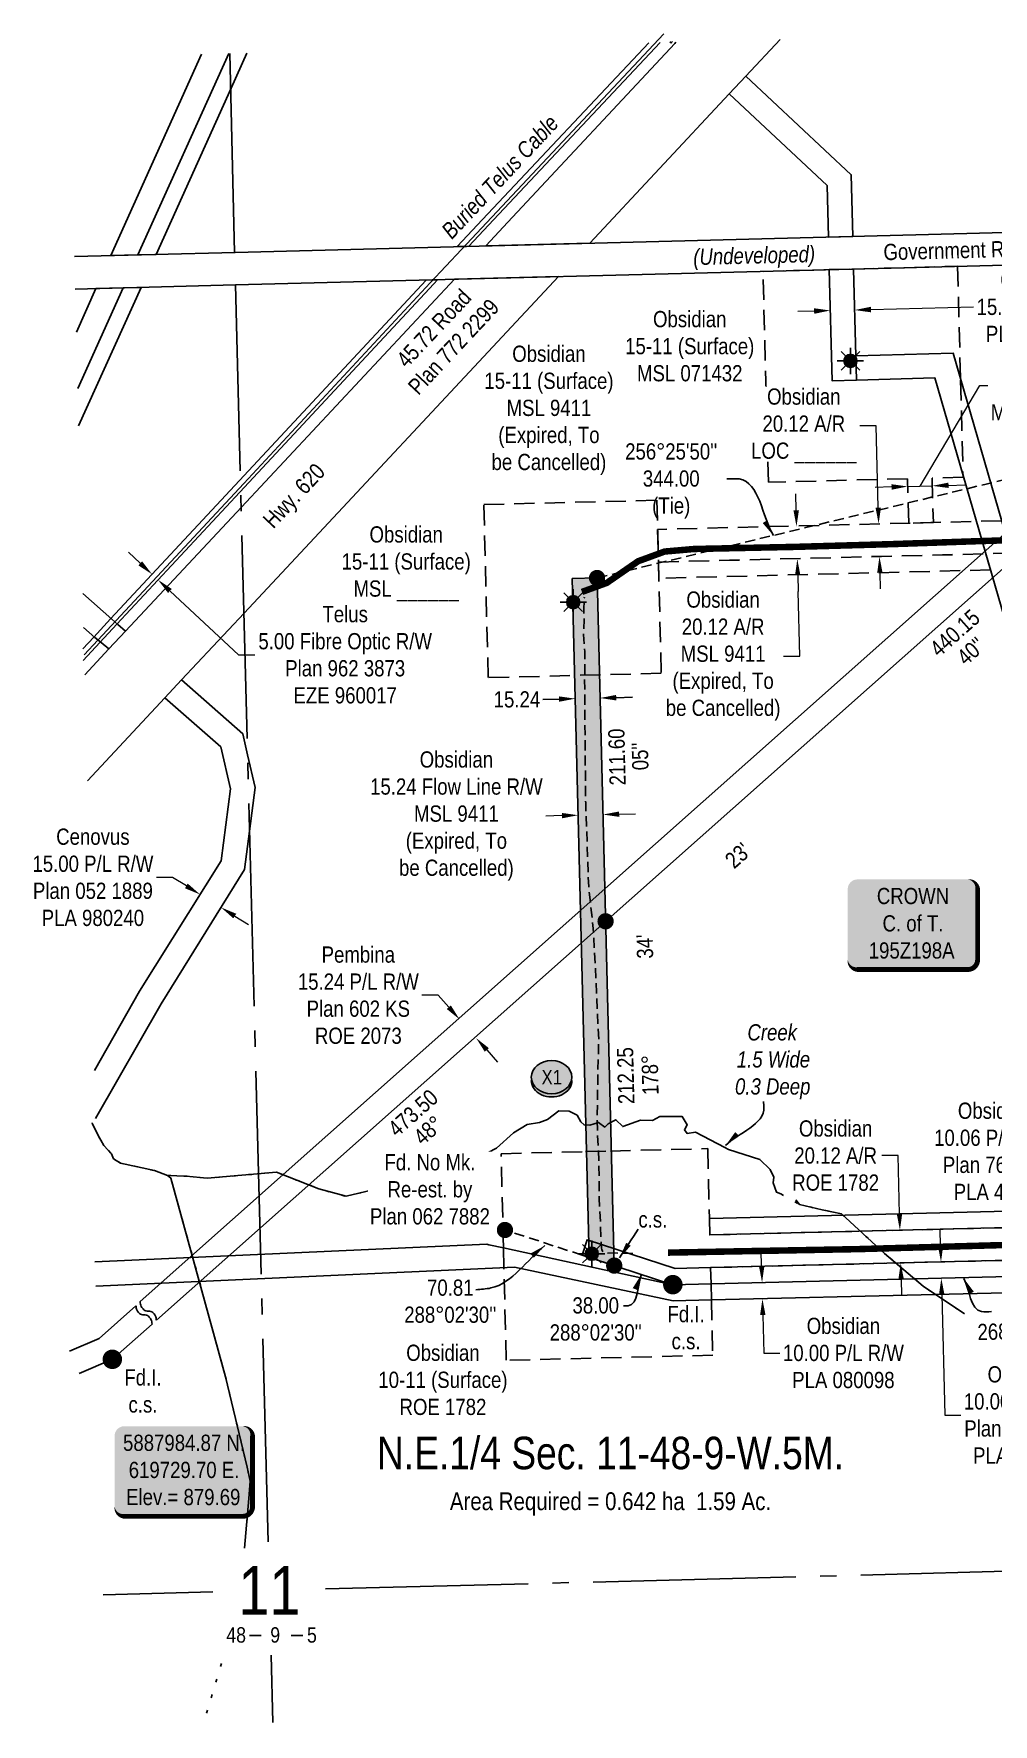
# Model space of a CAD drawing. Extents: x 617255 to 620846, y 5887797 to 5888855.
# Drawn here: x 619731 to 620322, y 5887805 to 5888846 of the extents above; entities that cross this region are included whole.
import ezdxf
from ezdxf.enums import TextEntityAlignment as Align

# ---------------------------------------------------------------- set-up
doc = ezdxf.new("R2010")
doc.units = 0
doc.header["$LTSCALE"] = 5
doc.header["$PDSIZE"] = 0.5
for name, pattern in [('foc-ACCESSROAD', [3.75, 2.5, -1.25]), ('foc-FLOWLINE', [3.75, 2.5, -1.25]), ('foc-QUARTERLINE', [33, 25, -3, 2, -3]), ('foc-TIELINE', [1.875, 1.25, -0.625]), ('foc-TRAV', [1.875, 1.25, -0.625]), ('foc-WHEELTRACKS', [2, 0.4, -1.6]), ('UG_PIPE', [1.875, 1.25, -0.625])]:
    doc.linetypes.add(name, pattern=pattern)
doc.layers.get('Defpoints').update_dxf_attribs({"color": 9})
for name, color, linetype in [('10', 1, 'Continuous'), ('9', 3, 'Continuous'), ('AS-OWNER', 7, 'Continuous'), ('AS-PIPE-UG', 44, 'UG_PIPE'), ('AS-ROADS', 254, 'Continuous'), ('AS-TELUS', 224, 'foc-TEL'), ('C-RW', 13, 'Continuous'), ('C-SYMBOL', 7, 'Continuous'), ('C-WS', 13, 'foc-ACCESSROAD'), ('C-WS-S', 8, 'Continuous'), ('DETAIL-T', 7, 'Continuous'), ('F-EZE', 190, 'foc-FLOWLINE'), ('F-RW', 190, 'Continuous'), ('L-AREAREQUIRED', 7, 'Continuous'), ('L-BD', 7, 'Continuous'), ('L-BD1', 253, 'Continuous'), ('L-MON', 1, 'Continuous'), ('L-MON-T', 1, 'Continuous'), ('L-ROAD-T', 7, 'Continuous'), ('L-SEC', 7, 'Continuous'), ('L-SECLBL', 7, 'Continuous'), ('L-SECQ', 8, 'foc-QUARTERLINE'), ('L-TIE', 7, 'foc-TIELINE'), ('L-TITLEDB', 4, 'Continuous'), ('L-TITLEDB-T', 4, 'Continuous'), ('L-TRAV', 7, 'foc-TRAV'), ('P-CROSSINGS', 250, 'Continuous'), ('P-PROPOSED', 10, 'Continuous'), ('P-PROPOSED-H', 21, 'Continuous'), ('P-TXT', 4, 'Continuous'), ('PLA', 7, 'Continuous'), ('T-CREEK', 160, 'Continuous'), ('T-WATER-P3', 160, 'foc-WHEELTRACKS'), ('T-WATER-T', 170, 'Continuous')]:
    doc.layers.add(name, color=color, linetype=linetype)
for name, color, linetype, lineweight in [('C-AR-T', 13, 'Continuous', 9), ('C-RW-T', 13, 'Continuous', 9), ('C-WS-T', 13, 'Continuous', 9), ('F-RW-T', 190, 'Continuous', 9), ('T-TEXT', 48, 'Continuous', 18)]:
    doc.layers.add(name, color=color, linetype=linetype, lineweight=lineweight)
doc.styles.add('100L', font='ARIALN.TTF', dxfattribs={"height": 11})
doc.styles.add('175L', font='ARIALN.TTF', dxfattribs={"height": 20})
doc.styles.add('80', font='ARIALN.TTF', dxfattribs={"height": 10})
doc.styles.add('80CG', font='ARIALN.TTF', dxfattribs={"height": 10})
doc.styles.add('80L', font='ARIALN.TTF', dxfattribs={"height": 10})
doc.styles.add('80LS', font='ARIALNI.TTF', dxfattribs={"height": 10})
doc.styles.add('Crossing', font='ARIALN.TTF', dxfattribs={"height": 10})
doc.styles.add('foc-LtypeFont', font='ARIALN.TTF', dxfattribs={"height": 7.35})
doc.styles.add('SIMPLEX', font='ARIALN.TTF')
doc.linetypes.add('foc-TEL', pattern='A,2,-1,["T",foc-LtypeFont,S=0.2,R=0,X=-0.425,Y=-0.75],-1.24,8', length=12.24)
doc.linetypes.add('foc-TOPO-flowdirection-NOLINE', pattern='A,0,[">",foc-LtypeFont,S=0.3,R=0,X=0,Y=-0.945],-20,[">",foc-LtypeFont,S=0.3,R=0,X=0,Y=-0.945],0', length=20)
doc.dimstyles.new('Compass 5 000', dxfattribs={"dimscale": 5, "dimtxt": 9, "dimasz": 2, "dimexe": 0.2, "dimexo": 0.0625, "dimgap": 0.5, "dimtad": 0, "dimtih": 1, "dimtoh": 1, "dimzin": 0, "dimdsep": 46, "dimtxsty": '80CG', "dimcen": 0.1, "dimse1": 1, "dimse2": 1, "dimclrd": 256, "dimclrt": 256, "dimaunit": 1, "dimadec": 4, "dimazin": 0, "dimtfac": 0.06, "dimtofl": 0, "dimtmove": 0, "dimatfit": 1, "dimfxl": 0.2, "dimtolj": 1, "dimtzin": 0, "dimlwd": -1, "dimarcsym": 0})

# ---------------------------------------------------------------- blocks, each defined once
blk = doc.blocks.new('L-SECLBL')
at = {"layer": '9', "color": 7}
for p, q in [((-5.1, -27.8), (-12.3, -27.8)), ((20.7, -27.8), (13.5, -27.8))]:
    blk.add_line(p, q, dxfattribs=at)
at = {"layer": '10', "color": 2, "style": 'SIMPLEX'}
blk.add_attdef('SEC', text='', height=30, dxfattribs=at).set_placement((0, 0), align=Align.MIDDLE)
at = {"layer": '10', "color": 5, "style": '80L'}
blk.add_attdef('TWP', text='', height=9.5, dxfattribs=at).set_placement((-14.4, -27.4), align=Align.MIDDLE_RIGHT)
blk.add_attdef('RGE', text='', height=9.5, dxfattribs=at).set_placement((3.6, -27.4), align=Align.MIDDLE_CENTER)
blk.add_attdef('MER', text='', height=9.5, dxfattribs=at).set_placement((23.2, -27.4), align=Align.MIDDLE_LEFT)
blk = doc.blocks.new('*D422')
at = {"layer": 'C-AR-T', "transparency": 16777216}
for p, q in [((620056.7, 5888364.3), (620046.7, 5888364)), ((620092, 5888365.1), (620102, 5888365.4))]:
    blk.add_line(p, q, dxfattribs=at)
for points in [[(620056.7, 5888365.9), (620056.8, 5888362.6), (620066.7, 5888364.5)], [(620091.9, 5888366.8), (620092, 5888363.5), (620082, 5888364.9)]]:
    blk.add_solid(points, dxfattribs=at)
at = {"layer": 'Defpoints', "color": 0, "transparency": 16777216}
for p in [(620065.7, 5888406.6), (620081, 5888407), (620066.7, 5888364.5)]:
    blk.add_point(p, dxfattribs=at)
at = {"layer": 'C-AR-T', "transparency": 16777216, "insert": (619991.7, 5888364), "char_height": 10, "attachment_point": 5, "style": '80CG'}
blk.add_mtext('\\A1;Obsidian\\P15.24 Flow Line R/W\\PMSL 9411\\P(Expired, To\\Pbe Cancelled)', dxfattribs=at)
blk = doc.blocks.new('*D423')
at = {"layer": 'C-AR-T', "transparency": 16777216}
for p, q in [((620201, 5888552.4), (620200.8, 5888562.4)), ((620202, 5888512.3), (620202.2, 5888502.3)), ((620203.2, 5888462.5), (620202.2, 5888502.3)), ((620193.2, 5888462.5), (620203.2, 5888462.5))]:
    blk.add_line(p, q, dxfattribs=at)
for points in [[(620202.7, 5888552.4), (620199.3, 5888552.4), (620201.2, 5888542.4)], [(620203.6, 5888512.3), (620200.3, 5888512.2), (620201.7, 5888522.3)]]:
    blk.add_solid(points, dxfattribs=at)
at = {"layer": 'Defpoints', "color": 0, "transparency": 16777216}
for p in [(620157.1, 5888541.3), (620201.2, 5888542.4), (620157.6, 5888521.2)]:
    blk.add_point(p, dxfattribs=at)
at = {"layer": 'C-AR-T', "transparency": 16777216, "insert": (620156, 5888462.5), "char_height": 10, "attachment_point": 5, "style": '80CG', "bg_fill": 3, "box_fill_scale": 1.1, "bg_fill_color": 256, "bg_fill_true_color": 13158600, "bg_fill_transparency": 0}
blk.add_mtext('\\A1;Obsidian\\P20.12 A/R\\PMSL 9411\\P(Expired, To\\Pbe Cancelled)', dxfattribs=at)
blk = doc.blocks.new('*D424')
at = {"layer": 'C-AR-T', "transparency": 16777216}
for p, q in [((620263.8, 5888154.8), (620253.8, 5888154.8)), ((620264.7, 5888118.8), (620263.8, 5888154.8)), ((620265.6, 5888078.7), (620265.9, 5888068.7))]:
    blk.add_line(p, q, dxfattribs=at)
for points in [[(620266.3, 5888118.9), (620263, 5888118.8), (620264.9, 5888108.8)], [(620267.3, 5888078.8), (620264, 5888078.7), (620265.4, 5888088.7)]]:
    blk.add_solid(points, dxfattribs=at)
at = {"layer": 'Defpoints', "color": 0, "transparency": 16777216}
for p in [(620228.5, 5888108), (620264.9, 5888108.8), (620229, 5888087.8)]:
    blk.add_point(p, dxfattribs=at)
at = {"layer": 'C-AR-T', "transparency": 16777216, "insert": (620225.3, 5888154.8), "char_height": 10, "attachment_point": 5, "style": '80CG', "bg_fill": 3, "box_fill_scale": 1.1, "bg_fill_color": 256, "bg_fill_true_color": 13158600, "bg_fill_transparency": 0}
blk.add_mtext('\\A1;Obsidian\\P20.12 A/R\\PROE 1782', dxfattribs=at)
blk = doc.blocks.new('*D426')
at = {"layer": 'C-RW-T', "transparency": 16777216}
for p, q in [((620179.7, 5888086.6), (620179.5, 5888096.6)), ((620180.4, 5888056.6), (620181, 5888033.2)), ((620181, 5888033.2), (620191, 5888033.2))]:
    blk.add_line(p, q, dxfattribs=at)
for points in [[(620181.4, 5888086.7), (620178.1, 5888086.6), (620180, 5888076.6)], [(620182.1, 5888056.7), (620178.8, 5888056.6), (620180.2, 5888066.6)]]:
    blk.add_solid(points, dxfattribs=at)
at = {"layer": 'Defpoints', "color": 0, "transparency": 16777216}
for p in [(620210.4, 5888077.4), (620180.2, 5888066.6), (620210.7, 5888067.4)]:
    blk.add_point(p, dxfattribs=at)
at = {"layer": 'C-RW-T', "transparency": 16777216, "insert": (620230.1, 5888033.2), "char_height": 10, "attachment_point": 5, "style": '80CG'}
blk.add_mtext('\\A1;Obsidian\\P10.00 P/L R/W\\PPLA 080098', dxfattribs=at)
blk = doc.blocks.new('*D427')
at = {"layer": 'C-RW-T', "transparency": 16777216}
for p, q in [((620372.3, 5888157.4), (620362.3, 5888157.4)), ((620372.9, 5888131.6), (620372.3, 5888157.4)), ((620373.6, 5888101.5), (620373.9, 5888091.5))]:
    blk.add_line(p, q, dxfattribs=at)
for points in [[(620374.6, 5888131.6), (620371.3, 5888131.5), (620373.2, 5888121.6)], [(620375.3, 5888101.5), (620372, 5888101.5), (620373.4, 5888111.5)]]:
    blk.add_solid(points, dxfattribs=at)
at = {"layer": 'Defpoints', "color": 0, "transparency": 16777216}
for p in [(620357, 5888121.2), (620373.2, 5888121.6), (620357.3, 5888111.1)]:
    blk.add_point(p, dxfattribs=at)
at = {"layer": 'C-RW-T', "transparency": 16777216, "insert": (620323.2, 5888157.4), "char_height": 10, "attachment_point": 5, "style": '80CG'}
blk.add_mtext('\\A1;Obsidian\\P10.06 P/L R/W\\PPlan 768 KS\\PPLA 4796', dxfattribs=at)
blk = doc.blocks.new('*D429')
at = {"layer": 'C-RW-T', "transparency": 16777216}
for p, q in [((620290, 5888099.3), (620289.7, 5888109.3)), ((620290.7, 5888069.3), (620292.5, 5887995)), ((620292.5, 5887995), (620302.5, 5887995))]:
    blk.add_line(p, q, dxfattribs=at)
for points in [[(620291.6, 5888099.4), (620288.3, 5888099.3), (620290.2, 5888089.3)], [(620292.3, 5888069.4), (620289, 5888069.3), (620290.4, 5888079.3)]]:
    blk.add_solid(points, dxfattribs=at)
at = {"layer": 'Defpoints', "color": 0, "transparency": 16777216}
for p in [(620363.9, 5888091.1), (620290.4, 5888079.3), (620364.2, 5888081.1)]:
    blk.add_point(p, dxfattribs=at)
at = {"layer": 'C-RW-T', "transparency": 16777216, "insert": (620341.5, 5887995), "char_height": 10, "attachment_point": 5, "style": '80CG'}
blk.add_mtext('\\A1;Obsidian\\P10.00 P/L R/W\\PPlan 062 7882\\PPLA 044345', dxfattribs=at)
blk = doc.blocks.new('*D435')
at = {"layer": 'C-RW-T', "transparency": 16777216}
for p, q in [((620247, 5888676), (620310.3, 5888677.6)), ((620212.1, 5888675.1), (620202.1, 5888674.9))]:
    blk.add_line(p, q, dxfattribs=at)
for points in [[(620212, 5888676.8), (620212.1, 5888673.4), (620222, 5888675.4)], [(620247, 5888677.7), (620247.1, 5888674.3), (620237, 5888675.7)]]:
    blk.add_solid(points, dxfattribs=at)
at = {"layer": 'Defpoints', "color": 0, "transparency": 16777216}
for p in [(620237, 5888675.7), (620222.2, 5888668), (620237.2, 5888668.3)]:
    blk.add_point(p, dxfattribs=at)
at = {"layer": 'C-RW-T', "transparency": 16777216, "insert": (620349.4, 5888677.6), "char_height": 10, "attachment_point": 5, "style": '80CG'}
blk.add_mtext('\\A1;Obsidian\\P15.00 P/L R/W\\PPLA 080103', dxfattribs=at)
blk = doc.blocks.new('*D437')
at = {"layer": 'Defpoints', "color": 0, "transparency": 16777216}
for p in [(619846.7, 5888307.7), (619824, 5888299.9), (619836.8, 5888291.9)]:
    blk.add_point(p, dxfattribs=at)
at = {"layer": 'F-RW-T', "transparency": 16777216}
for p, q in [((619816.9, 5888326.2), (619806.9, 5888326.2)), ((619825.4, 5888321), (619816.9, 5888326.2)), ((619855.2, 5888302.4), (619863.7, 5888297.1))]:
    blk.add_line(p, q, dxfattribs=at)
for points in [[(619826.2, 5888322.4), (619824.5, 5888319.5), (619833.8, 5888315.7)], [(619856.1, 5888303.8), (619854.3, 5888301), (619846.7, 5888307.7)]]:
    blk.add_solid(points, dxfattribs=at)
at = {"layer": 'F-RW-T', "transparency": 16777216, "insert": (619767.8, 5888326.2), "char_height": 10, "attachment_point": 5, "style": '80CG'}
blk.add_mtext('\\A1;Cenovus\\P15.00 P/L R/W\\PPlan 052 1889\\PPLA 980240', dxfattribs=at)
blk = doc.blocks.new('*D438')
at = {"layer": 'Defpoints', "color": 0, "transparency": 16777216}
for p in [(620120.2, 5888351.2), (620130.3, 5888339.8), (620003.8, 5888227.3)]:
    blk.add_point(p, dxfattribs=at)
at = {"layer": 'F-RW-T', "transparency": 16777216}
for p, q in [((619980.4, 5888253.6), (619970.4, 5888253.6)), ((619987, 5888246.2), (619980.4, 5888253.6)), ((620010.4, 5888219.9), (620017.1, 5888212.4))]:
    blk.add_line(p, q, dxfattribs=at)
for points in [[(619988.3, 5888247.3), (619985.8, 5888245.1), (619993.7, 5888238.7)], [(620011.7, 5888221), (620009.2, 5888218.8), (620003.8, 5888227.3)]]:
    blk.add_solid(points, dxfattribs=at)
at = {"layer": 'F-RW-T', "transparency": 16777216, "insert": (619931.3, 5888253.6), "char_height": 10, "attachment_point": 5, "style": '80CG'}
blk.add_mtext('\\A1;Pembina\\P15.24 P/L R/W\\PPlan 602 KS\\PROE 2073', dxfattribs=at)
blk = doc.blocks.new('*D439')
at = {"layer": 'Defpoints', "color": 0, "transparency": 16777216}
for p in [(619836, 5888546.9), (619839.6, 5888543.5), (619804.3, 5888512.9)]:
    blk.add_point(p, dxfattribs=at)
at = {"layer": 'F-RW-T', "transparency": 16777216}
for p, q in [((619797, 5888519.7), (619789.7, 5888526.5)), ((619815.3, 5888502.6), (619857.5, 5888463.3)), ((619857.5, 5888463.3), (619867.5, 5888463.3))]:
    blk.add_line(p, q, dxfattribs=at)
for points in [[(619798.1, 5888520.9), (619795.8, 5888518.4), (619804.3, 5888512.9)], [(619816.4, 5888503.9), (619814.1, 5888501.4), (619807.9, 5888509.5)]]:
    blk.add_solid(points, dxfattribs=at)
at = {"layer": 'F-RW-T', "transparency": 16777216, "insert": (619923.2, 5888463.3), "char_height": 10, "attachment_point": 5, "style": '80CG'}
blk.add_mtext('\\A1;Telus\\P5.00 Fibre Optic R/W\\PPlan 962 3873\\PEZE 960017', dxfattribs=at)
blk = doc.blocks.new('*U420')
h = blk.add_hatch(color=255)
edge = h.paths.add_edge_path()
edge.add_line((-34, -28.5), (34, -28.5))
edge.add_arc((34, -22.5), 6, 270, 360)
edge.add_line((40, -22.5), (40, 21))
edge.add_arc((34, 21), 6, 0, 90)
edge.add_line((34, 27), (-34, 27))
edge.add_arc((-34, 21), 6, 90, 180)
edge.add_line((-40, 21), (-40, -22.5))
edge.add_arc((-34, -22.5), 6, 180, 270)
at = {"color": 14, "flags": 128}
blk.add_lwpolyline([(-34, -28.5, 3, 3, 0), (34, -28.5, 3, 3, 0.414214), (40, -22.5, 3, 3, 0), (40, 21, 3, 0, 0.414214), (34, 27, 0, 0, 0), (-34, 27, 0, 0, 0.414214), (-40, 21, 0, 0, 0), (-40, -22.5, 0, 3, 0.414214)], format="xyseb", close=True, dxfattribs=at)
at = {"color": 14, "style": '80'}
blk.add_attdef('ENTER_TEXT_001', (-26.8, -4.9), '', height=10, dxfattribs=at)
blk = doc.blocks.new('GAS')
h = blk.add_hatch(color=255)
h.dxf.hatch_style = 1
edge = h.paths.add_edge_path()
edge.add_arc((0, 0), 0.9, 0, 360)
for p, q in [((-0.81, 0), (-1.62, 0)), ((-0.57, 0.57), (-1.14, 1.14)), ((0, 0.81), (0, 1.62)), ((0.57, 0.57), (1.14, 1.14)), ((1.62, 0), (0.81, 0)), ((-0.57, -0.57), (-1.14, -1.14)), ((0, -0.81), (0, -1.62)), ((1.14, -1.14), (0.57, -0.57))]:
    blk.add_line(p, q)
blk.add_circle((0, 0), 0.8)
blk = doc.blocks.new('fdia')
at = {"color": 255, "const_width": 1}
blk.add_lwpolyline([(-0.5, 0, 1), (0.5, 0, 1)], format="xyb", close=True, dxfattribs=at)
blk = doc.blocks.new('Fdiaa')
blk.add_blockref('fdia', (0, 0))
blk = doc.blocks.new('fdib')
at = {"color": 1, "const_width": 1.6}
blk.add_lwpolyline([(-0.4, 0, 1), (0.4, 0, 1)], format="xyb", close=True, dxfattribs=at)
at = {"color": 1}
blk.add_circle((0, 0), 0.8, dxfattribs=at)
blk = doc.blocks.new('Fdibb')
blk.add_blockref('fdib', (0, 0))
blk = doc.blocks.new('fdicc')
for name in ['Fdibb', 'Fdiaa']:
    blk.add_blockref(name, (0, 0))
blk = doc.blocks.new('FDI')
blk.add_blockref('fdicc', (0, 0))
blk = doc.blocks.new('PLIA')
at = {"color": 255, "const_width": 1}
blk.add_lwpolyline([(-0.5, 0, 1), (0.5, 0, 1)], format="xyb", close=True, dxfattribs=at)
blk = doc.blocks.new('PLIAA')
blk.add_blockref('PLIA', (0, 0))
blk = doc.blocks.new('PLIB')
at = {"color": 1}
blk.add_circle((0, 0), 0.8, dxfattribs=at)
blk = doc.blocks.new('PLIBB')
blk.add_blockref('PLIB', (0, 0))
blk = doc.blocks.new('PLICC')
for name in ['PLIAA', 'PLIBB']:
    blk.add_blockref(name, (0, 0))
blk = doc.blocks.new('PLI')
blk.add_blockref('PLICC', (0, 0))
blk = doc.blocks.new('*D442')
at = {"layer": 'C-AR-T', "transparency": 16777216}
for p, q in [((620277.3, 5888567.2), (620314.1, 5888629.3)), ((620314.1, 5888629.3), (620319.1, 5888629.3)), ((620259.7, 5888566.7), (620249.7, 5888566.4)), ((620269.7, 5888567), (620284.8, 5888567.4)), ((620294.8, 5888567.7), (620304.8, 5888568))]:
    blk.add_line(p, q, dxfattribs=at)
for points in [[(620259.7, 5888568.4), (620259.8, 5888565), (620269.7, 5888567)], [(620294.8, 5888569.4), (620294.9, 5888566.1), (620284.8, 5888567.4)]]:
    blk.add_solid(points, dxfattribs=at)
at = {"layer": 'Defpoints', "color": 0, "transparency": 16777216}
for p in [(620269.7, 5888566.1), (620284.8, 5888567.4), (620284.9, 5888566.5)]:
    blk.add_point(p, dxfattribs=at)
at = {"layer": 'C-AR-T', "transparency": 16777216, "insert": (620353.3, 5888629.3), "char_height": 10, "attachment_point": 5, "style": '80CG'}
blk.add_mtext('\\A1;\\A1;Obsidian\\P15.00 A/R\\PMSL 071432', dxfattribs=at)
blk = doc.blocks.new('*D454')
at = {"layer": 'C-AR-T', "transparency": 16777216}
for p, q in [((620250.3, 5888604.3), (620240.3, 5888604.3)), ((620251.5, 5888554), (620250.3, 5888604.3)), ((620252.6, 5888513.9), (620252.8, 5888503.9))]:
    blk.add_line(p, q, dxfattribs=at)
for points in [[(620253.2, 5888554), (620249.9, 5888553.9), (620251.8, 5888544)], [(620254.2, 5888513.9), (620250.9, 5888513.8), (620252.3, 5888523.9)]]:
    blk.add_solid(points, dxfattribs=at)
at = {"layer": 'Defpoints', "color": 0, "transparency": 16777216}
for p in [(620231.5, 5888543.5), (620232, 5888523.4), (620252.3, 5888523.9)]:
    blk.add_point(p, dxfattribs=at)
at = {"layer": 'C-AR-T', "transparency": 16777216, "insert": (620205.7, 5888604.3), "char_height": 10, "attachment_point": 5, "style": '80CG', "bg_fill": 3, "box_fill_scale": 1.1, "bg_fill_color": 256, "bg_fill_true_color": 13158600, "bg_fill_transparency": 0}
blk.add_mtext('\\A1;Obsidian\\P20.12 A/R\\PLOC ______', dxfattribs=at)
blk = doc.blocks.new('xing2')
h = blk.add_hatch(color=50)
h.dxf.hatch_style = 1
edge = h.paths.add_edge_path()
edge.add_ellipse((0, 0), major_axis=(-12.5, 0), ratio=0.816297, start_angle=0, end_angle=360)
h = blk.add_hatch(color=250)
h.dxf.hatch_style = 1
edge = h.paths.add_edge_path()
edge.add_ellipse((0, -2), major_axis=(-12.5, 0), ratio=0.816297, start_angle=0, end_angle=180)
edge.add_line((12.5, -2), (12.5, 0))
edge.add_ellipse((0, 0), major_axis=(-12.5, 0), ratio=0.816297, start_angle=0, end_angle=180, ccw=False)
edge.add_line((-12.5, 0), (-12.5, -2))
at = {"color": 250}
blk.add_ellipse((0, 0), major_axis=(-12.5, 0), ratio=0.816297, dxfattribs=at)
blk.add_ellipse((0, -2), major_axis=(-12.5, 0), ratio=0.816297, start_param=0, end_param=3.141593, dxfattribs=at)
at = {"color": 250, "style": 'Crossing'}
blk.add_attdef('CROSSING', text='', height=9, dxfattribs=at).set_placement((0.1, 0), align=Align.MIDDLE_CENTER)
at = {"color": 250, "style": 'Crossing', "flags": 1}
for tag, p in [('OWNER', (0.1, -12.5)), ('DESCRIPTION', (0.1, -25.8)), ('LOCATION', (0.1, -39.3)), ('DWG_REF', (0.1, -52.8))]:
    blk.add_attdef(tag, text='', height=9, dxfattribs=at).set_placement(p, align=Align.MIDDLE_CENTER)
blk = doc.blocks.new('*D455')
at = {"layer": 'Defpoints', "color": 0, "transparency": 16777216}
for p in [(620065, 5888436.3), (620080.2, 5888436.2), (620065, 5888435.9)]:
    blk.add_point(p, dxfattribs=at)
at = {"layer": 'P-TXT', "transparency": 16777216}
for p, q in [((620090.2, 5888436.9), (620100.2, 5888437.2)), ((620055, 5888436), (620045, 5888435.8))]:
    blk.add_line(p, q, dxfattribs=at)
for points in [[(620054.9, 5888437.7), (620055, 5888434.4), (620065, 5888436.3)], [(620090.1, 5888438.6), (620090.2, 5888435.2), (620080.2, 5888436.7)]]:
    blk.add_solid(points, dxfattribs=at)
at = {"layer": 'P-TXT', "transparency": 16777216, "insert": (620029, 5888435.8), "char_height": 10, "attachment_point": 5, "style": '80CG'}
blk.add_mtext('\\A1;15.24', dxfattribs=at)
blk = doc.blocks.new('*U445')
h = blk.add_hatch(color=254)
edge = h.paths.add_edge_path()
edge.add_line((-36.5, -28.5), (36.5, -28.5))
edge.add_arc((36.5, -22.5), 6, 270, 360)
edge.add_line((42.5, -22.5), (42.5, 21))
edge.add_arc((36.5, 21), 6, 0, 90)
edge.add_line((36.5, 27), (-36.5, 27))
edge.add_arc((-36.5, 21), 6, 90, 180)
edge.add_line((-42.5, 21), (-42.5, -22.5))
edge.add_arc((-36.5, -22.5), 6, 180, 270)
at = {"color": 1, "flags": 128}
blk.add_lwpolyline([(-36.5, -28.5, 3, 3, 0), (36.5, -28.5, 3, 3, 0.414214), (42.5, -22.5, 3, 3, 0), (42.5, 21, 3, 0, 0.414214), (36.5, 27, 0, 0, 0), (-36.5, 27, 0, 0, 0.414214), (-42.5, 21, 0, 0, 0), (-42.5, -22.5, 0, 3, 0.414214)], format="xyseb", close=True, dxfattribs=at)
blk.add_lwpolyline([(-14.5, -11.7, 0, 10, 0), (0, 0, 5, 5, 0)], format="xyseb", dxfattribs=at)
at = {"color": 1, "style": '80'}
blk.add_attdef('ENTER_TEXT_001', (-36, -5), '', height=10, dxfattribs=at)

msp = doc.modelspace()

# ---------------------------------------------------------------- hatches: boundary and pattern name
at = {"layer": 'P-PROPOSED-H'}
h = msp.add_hatch(color=256, dxfattribs=at)
h.dxf.hatch_style = 1
h.paths.add_polyline_path([(620073.557, 5888092.076), (620063.106, 5888510.257), (620078.336, 5888510.638), (620088.921, 5888087.071)])

# ---------------------------------------------------------------- linework, layer by layer
at = {"layer": 'AS-PIPE-UG', "flags": 128}
msp.add_lwpolyline([(620100.474, 5888094.562), (620092.826, 5888094.669), (620088.403, 5888094.865), (620084.135, 5888094.805), (620082.559, 5888095.056), (620081.778, 5888095.871), (620081.322, 5888096.992), (620081.068, 5888097.744), (620080.736, 5888103.482), (620080.51, 5888112.239), (620079.698, 5888128.572), (620079.531, 5888148.122), (620079.224, 5888158.242), (620078.543, 5888168.935), (620078.492, 5888180.38), (620078.794, 5888202.643), (620079.385, 5888225.632), (620078.072, 5888255.342), (620076.04, 5888294.76), (620073.185, 5888320.291), (620071.339, 5888372.203), (620071.042, 5888403.12), (620070.755, 5888430.881), (620070.701, 5888449.275), (620070.837, 5888465.332), (620070.046, 5888475.904), (620070.331, 5888485.05), (620070.258, 5888492.689), (620070.536, 5888498.778), (620070.558, 5888498.784)], dxfattribs=at)
at = {"layer": 'AS-ROADS', "const_width": 3.999, "flags": 128}
for points in [[(620680.311, 5888510.48), (620663.031, 5888510.859), (620615.906, 5888509.213), (620565.262, 5888507.566), (620528.28, 5888506.326), (620499.309, 5888506.494), (620470.296, 5888513.431), (620445.161, 5888523.464), (620415.523, 5888532.684), (620387.505, 5888535.209), (620363.977, 5888534.9), (620313.177, 5888533.325), (620259.868, 5888531.489), (620199.644, 5888529.783), (620138.101, 5888528.502), (620119.948, 5888526.926), (620103.652, 5888520.954), (620084.388, 5888507.635), (620069.022, 5888502.035)], [(620122.08, 5888095.052), (620239.256, 5888097.212), (620362.819, 5888100.674), (620433.334, 5888102.54), (620476.385, 5888102.91), (620518.574, 5888103.78), (620600.219, 5888106.885), (620663.584, 5888108.774), (620691.075, 5888109.194)]]:
    msp.add_lwpolyline(points, dxfattribs=at)
at = {"layer": 'AS-TELUS', "flags": 128}
msp.add_lwpolyline([(619762.476, 5888463.262), (619770.919, 5888472.332), (619860.699, 5888568.925), (619975.648, 5888692.456), (619994.766, 5888713.057), (620119.467, 5888845.863)], dxfattribs=at)
at = {"layer": 'C-RW'}
for points in [[(620235.87, 5888720.988), (620220.909, 5888720.604), (620220.089, 5888752.389), (620159.716, 5888808.805), (620169.952, 5888819.763), (620234.915, 5888759.057), (620235.87, 5888720.988)], [(620237.735, 5888647.562), (620238.131, 5888632.49), (620223.173, 5888632.051), (620221.378, 5888700.591), (620236.387, 5888700.978), (620237.735, 5888647.562)], [(620446.098, 5888083.123), (620286.465, 5888633.861), (620238.131, 5888632.49), (620237.735, 5888647.562), (620297.646, 5888649.147), (620461.601, 5888083.499)], [(620423.133, 5888122.77), (620423.377, 5888112.704), (620147.813, 5888106), (620147.567, 5888116.062), (620423.133, 5888122.77)]]:
    msp.add_lwpolyline(points, close=True, dxfattribs=at)
for points in [[(620424.106, 5888082.586), (620148.55, 5888075.88), (620125.037, 5888075.308), (620069.143, 5888093.513), (620072.22, 5888102.992), (620126.502, 5888085.343), (620148.305, 5888085.874), (620148.305, 5888085.874), (620423.864, 5888092.578)], [(619768.907, 5888089.327), (620010.371, 5888100.258), (620011.741, 5888099.942), (620020.674, 5888097.999), (620125.037, 5888075.308), (620148.55, 5888075.88), (620424.106, 5888082.586)], [(620424.348, 5888072.584), (620148.794, 5888065.876), (620125.281, 5888065.305), (620027.546, 5888086.026), (619769.585, 5888074.348)]]:
    msp.add_lwpolyline(points, dxfattribs=at)
at = {"layer": 'C-WS'}
for points in [[(620284.701, 5888572.202), (620285.503, 5888544.82), (620270.376, 5888544.442), (620269.574, 5888571.81), (620183.911, 5888569.594), (620180.57, 5888699.542), (620221.378, 5888700.591), (620236.387, 5888700.978), (620300.448, 5888702.63), (620302.246, 5888632.461), (620303.853, 5888572.753), (620284.701, 5888572.202)], [(620008.616, 5888555.873), (620115.224, 5888558.54), (620117.891, 5888451.931), (620011.283, 5888449.264)], [(620402.512, 5888547.748), (620115.674, 5888540.572), (620116.177, 5888520.465), (620403.015, 5888527.641)]]:
    msp.add_lwpolyline(points, close=True, dxfattribs=at)
msp.add_lwpolyline([(620423.864, 5888092.578), (620148.305, 5888085.874), (620148.55, 5888075.88), (620148.794, 5888065.876), (620149.627, 5888031.836), (620022.367, 5888028.725), (620020.975, 5888085.697), (620020.674, 5888097.999), (620019.257, 5888155.984), (620071.295, 5888157.256), (620086.551, 5888157.629), (620146.516, 5888159.094), (620147.567, 5888116.062), (620147.813, 5888106), (620423.377, 5888112.704)], dxfattribs=at)
at = {"layer": 'F-EZE'}
msp.add_lwpolyline([(620116.177, 5888520.465), (620317.854, 5888525.569), (620320.731, 5888515.642), (620116.427, 5888510.472)], close=True, dxfattribs=at)
at = {"layer": 'F-RW'}
for points in [[(619851.435, 5888833.674), (619795.554, 5888709.706), (619778.886, 5888709.277), (619834.779, 5888833.249)], [(619862.6, 5888833.959), (619852.897, 5888812.433), (619806.715, 5888709.992), (619795.554, 5888709.706), (619851.435, 5888833.674)], [(620117.185, 5888840.446), (620011.389, 5888727.999), (619999.274, 5888714.952), (619992.253, 5888714.774), (620007.696, 5888731.371), (620110.155, 5888840.269)], [(619796.943, 5888064.99), (620402.502, 5888602.718), (620614.582, 5888704.068), (620624.482, 5888708.781), (620629.275, 5888711.108), (620640.683, 5888711.403), (620643.171, 5888711.467), (620653.234, 5888711.726), (620655.594, 5888711.787), (620655.965, 5888696.636), (620653.611, 5888696.577), (620643.548, 5888696.325), (620641.054, 5888696.262), (620633.225, 5888696.066), (620412.616, 5888591.325), (619806.905, 5888053.464)], [(619757.613, 5888662.072), (619769.709, 5888688.924), (619786.376, 5888689.353), (619758.461, 5888627.425)], [(619758.461, 5888627.425), (619786.376, 5888689.353), (619797.531, 5888689.64), (619759.027, 5888604.273)], [(619761.623, 5888466.928), (619768.325, 5888474.119), (619778.742, 5888485.432), (619858.135, 5888570.681), (619973.124, 5888694.176), (619980.104, 5888694.352), (619977.718, 5888691.786), (619858.312, 5888563.565), (619782.495, 5888482.135), (619772.115, 5888470.986), (619761.792, 5888459.898)], [(619761.551, 5888501.112), (619779.503, 5888485.351), (619783.257, 5888482.056), (619787.961, 5888477.925), (619777.689, 5888466.932), (619772.88, 5888470.903), (619769.089, 5888474.035), (619762.061, 5888480.235)], [(619768.741, 5888207.159), (619796.545, 5888256.06), (619846.822, 5888336.316), (619852.601, 5888380.763), (619846.616, 5888406.576), (619812.156, 5888436.822), (619822.412, 5888447.805), (619860.144, 5888414.69), (619863.125, 5888401.647), (619867.833, 5888381.52), (619864.309, 5888354.693), (619861.286, 5888331.146), (619809.779, 5888248.382), (619769.46, 5888177.763)], [(619794.297, 5888062.285), (619771.612, 5888042.14), (619753.464, 5888034.273)], [(619804.253, 5888051.073), (619779.776, 5888029.336), (619759.427, 5888020.516)]]:
    msp.add_lwpolyline(points, dxfattribs=at)
for points in [[(619794.297, 5888062.285, 0.09819619), (619794.977, 5888059.492, 0.11502491), (619796.495, 5888057.552, 0.18910183), (619799.275, 5888056.679, -0.18910183), (619802.056, 5888055.806, -0.11502491), (619803.573, 5888053.866, -0.09819619), (619804.253, 5888051.073)], [(619806.907, 5888053.432, 0.09819619), (619806.226, 5888056.225, 0.11502491), (619804.709, 5888058.165, 0.18910183), (619801.929, 5888059.038, -0.18910183), (619799.148, 5888059.911, -0.11502491), (619797.631, 5888061.851, -0.11000678), (619796.943, 5888064.99)]]:
    msp.add_lwpolyline(points, format="xyb", dxfattribs=at)
at = {"layer": 'L-SEC'}
for p, q in [((620662.62, 5888731.95), (620258.981, 5888721.597)), ((620258.981, 5888721.597), (619855.344, 5888711.244)), ((619855.344, 5888711.244), (619756.473, 5888708.708)), ((620259.471, 5888701.573), (620663.089, 5888711.98)), ((619855.553, 5888691.241), (620259.471, 5888701.573)), ((619756.964, 5888688.604), (619855.553, 5888691.241))]:
    msp.add_line(p, q, dxfattribs=at)
at = {"layer": 'L-SECQ'}
for p, q in [((619855.032, 5888711.236), (619852.071, 5888833.69)), ((619875.713, 5887916.935), (619855.553, 5888691.241)), ((619910.98, 5887887.852), (620675.257, 5887907.751)), ((619774.173, 5887884.291), (619841.746, 5887886.05)), ((619878.61, 5887805.639), (619877.534, 5887846.984))]:
    msp.add_line(p, q, dxfattribs=at)
at = {"layer": 'L-TIE', "flags": 128}
msp.add_lwpolyline([(620412.616, 5888591.325), (620078.336, 5888510.638)], dxfattribs=at)
at = {"layer": 'L-TITLEDB'}
for points in [[(620191.041, 5888842.344), (620169.952, 5888819.763), (620159.716, 5888808.805), (620073.817, 5888716.834), (620009.745, 5888715.194), (620023.444, 5888729.895), (620126.222, 5888839.929), (620126.949, 5888840.708)], [(619762.777, 5888450.974), (619777.689, 5888466.932), (619787.961, 5888477.925), (619859.28, 5888554.237), (619990.507, 5888694.638), (620054.611, 5888696.291), (619860.923, 5888489.05), (619822.412, 5888447.805), (619812.156, 5888436.822), (619764.375, 5888385.653)]]:
    msp.add_lwpolyline(points, dxfattribs=at)
at = {"layer": 'L-TRAV', "flags": 128}
msp.add_lwpolyline([(620069.143, 5888093.513), (620021.614, 5888108.994)], dxfattribs=at)
at = {"layer": 'P-PROPOSED'}
msp.add_lwpolyline([(620073.557, 5888092.076), (620063.106, 5888510.257), (620078.336, 5888510.638), (620088.921, 5888087.071)], close=True, dxfattribs=at)
at = {"layer": 'PLA'}
msp.add_lwpolyline([(620124.781, 5888841.05), (620124.053, 5888840.272), (620123.225, 5888841.011)], dxfattribs=at)
at = {"layer": 'T-CREEK', "flags": 128}
msp.add_lwpolyline([(620000.17, 5888150.923), (620016.351, 5888159.322), (620026.961, 5888168.8), (620035.388, 5888174.076), (620042.964, 5888175.183), (620047.814, 5888176.991), (620054.797, 5888182.329), (620061.229, 5888182.264), (620066.108, 5888179.645), (620068.362, 5888175.563), (620070.404, 5888173.756), (620073.802, 5888173.549), (620079.155, 5888175.297), (620083.095, 5888172.406), (620085.23, 5888174.478), (620089.979, 5888176.939), (620094.207, 5888172.665), (620105.101, 5888176.591), (620112.529, 5888176.472), (620117.114, 5888178.859), (620130.79, 5888178.813), (620133.894, 5888173.807), (620132.125, 5888170.638), (620133.835, 5888168.468), (620139, 5888169.233), (620156.983, 5888159.764), (620156.984, 5888159.759), (620159.291, 5888158.517), (620178.655, 5888152.378), (620185.073, 5888146.175), (620187.325, 5888141.569), (620186.782, 5888137.973), (620188.779, 5888132.341), (620191.487, 5888131.226)], dxfattribs=at)
at = {"layer": 'T-WATER-P3', "flags": 128}
for points in [[(619767.159, 5888174.871), (619767.258, 5888174.743), (619770.773, 5888167.694), (619774.551, 5888161.115), (619779.238, 5888155.949), (619780.41, 5888152.902), (619784.881, 5888150.091), (619805.781, 5888145.617), (619813.791, 5888142.57), (619815.896, 5888140.922), (619849.564, 5888018.45), (619862.74, 5887962.912), (619864.629, 5887954.228), (619863.864, 5887943.661), (619861.202, 5887913.038)], [(619813.791, 5888142.57), (619825.221, 5888142.127), (619838.11, 5888140.922), (619880.937, 5888144.565), (619906.954, 5888134.358), (619923.74, 5888129.732), (619955.113, 5888137.28), (619970.752, 5888138.748), (619979.313, 5888140.451), (619995.214, 5888147.058), (619997.735, 5888148.974)], [(620191.487, 5888131.226), (620202.989, 5888124.704), (620216.954, 5888121.477), (620228.934, 5888118.874), (620255.405, 5888094.554), (620279.198, 5888074.43), (620304.712, 5888057.395)], [(619846.974, 5887841.919), (619835.698, 5887804.557)], [(619846.974, 5887841.919), (619835.698, 5887804.557)]]:
    msp.add_lwpolyline(points, dxfattribs=at)
at = {"layer": 'T-WATER-P3', "linetype": 'foc-TOPO-flowdirection-NOLINE', "flags": 128}
for points in [[(619861.202, 5887913.038), (619863.864, 5887943.661), (619864.629, 5887954.228), (619862.74, 5887962.912), (619849.564, 5888018.45), (619815.896, 5888140.922), (619813.791, 5888142.57), (619805.781, 5888145.617), (619784.881, 5888150.091), (619780.41, 5888152.902), (619779.238, 5888155.949), (619774.551, 5888161.115), (619770.773, 5888167.694), (619767.258, 5888174.743), (619767.159, 5888174.871)], [(619997.735, 5888148.974), (619995.214, 5888147.058), (619979.313, 5888140.451), (619970.752, 5888138.748), (619955.113, 5888137.28), (619923.74, 5888129.732), (619906.954, 5888134.358), (619880.937, 5888144.565), (619838.11, 5888140.922), (619825.221, 5888142.127), (619813.791, 5888142.57)], [(620304.712, 5888057.395), (620279.198, 5888074.43), (620255.405, 5888094.554), (620228.934, 5888118.874), (620216.954, 5888121.477), (620202.989, 5888124.704), (620200.757, 5888127.62)]]:
    msp.add_lwpolyline(points, dxfattribs=at)

# ---------------------------------------------------------------- block references
at = {"layer": 'AS-OWNER'}
ref = msp.add_blockref('*U420', (620272.759, 5888297.957), dxfattribs=at)
ref.add_attrib('ENTER_TEXT_001', 'CROWN', (620250.699, 5888309.729), dxfattribs={"layer": '0', "color": 14, "height": 10, "style": '80'})
ref.add_attrib('ENTER_TEXT_002', 'C. of T.', (620254.195, 5888292.885), dxfattribs={"layer": '0', "color": 14, "height": 10, "style": '80'})
ref.add_attrib('ENTER_TEXT_003', '195Z198A', (620245.699, 5888276.178), dxfattribs={"layer": '0', "color": 14, "height": 10, "style": '80'})
at = {"layer": 'C-WS-S', "xscale": 4.999999999999976, "yscale": 4.999999999999976, "zscale": 4.999999999999976}
for p in [(620063.664, 5888495.73), (620075.088, 5888094.371)]:
    msp.add_blockref('GAS', p, dxfattribs=at)
at = {"layer": 'DETAIL-T'}
ref = msp.add_blockref('*U445', (619823.666, 5887961.124), dxfattribs=at)
ref.add_attrib('ENTER_TEXT_001', '5887984.87 N.', (619786.347, 5887972.896), dxfattribs={"layer": '0', "color": 1, "height": 10, "style": '80'})
ref.add_attrib('ENTER_TEXT_002', '619729.70 E.', (619789.87, 5887956.189), dxfattribs={"layer": '0', "color": 1, "height": 10, "style": '80'})
ref.add_attrib('ENTER_TEXT_003', 'Elev.= 879.69', (619788.277, 5887939.481), dxfattribs={"layer": '0', "color": 1, "height": 10, "style": '80'})
at = {"layer": 'L-MON', "xscale": 4.999999999999976, "yscale": 4.999999999999976, "zscale": 4.999999999999976}
for name, p in [('PLI', (620078.336, 5888510.638)), ('PLI', (620083.61, 5888299.159)), ('PLI', (620088.921, 5888087.071)), ('FDI', (620125.037, 5888075.308))]:
    msp.add_blockref(name, p, dxfattribs=at)
at = {"layer": 'L-SECLBL'}
msp.add_blockref('L-SECLBL', (619876.493, 5887886.955), dxfattribs=at).add_auto_attribs({'SEC': '11', 'TWP': '48', 'RGE': '9', 'MER': '5'})
at = {"layer": 'P-CROSSINGS', "color": 4, "xscale": 0.99964253, "yscale": 0.99964253, "zscale": 0.99964253}
msp.add_blockref('xing2', (620050.354, 5888203.141), dxfattribs=at).add_auto_attribs({'CROSSING': 'X1'})

# ---------------------------------------------------------------- texts
at = {"layer": 'AS-TELUS', "insert": (620018.579, 5888757.727), "char_height": 10, "width": 97.23506, "attachment_point": 5, "rotation": 46.940914, "style": '80CG'}
msp.add_mtext('\\A1;{\\fArial Narrow|b0|i1|c0|p34;Buried Telus Cable}', dxfattribs=at)
at = {"layer": 'C-SYMBOL', "color": 3, "style": '175L'}
msp.add_text('N.E.1/4 Sec. 11-48-9-W.5M.', height=20, dxfattribs=at).set_placement((620086.638, 5887955.627), align=Align.BOTTOM_CENTER)
at = {"layer": 'C-WS-T', "char_height": 10, "width": 78.99495, "attachment_point": 5, "style": '80CG'}
for s, insert in [('\\A1;Obsidian\\P15-11 (Surface)\\PMSL 9411\\P(Expired, To\\Pbe Cancelled)', (620048.715, 5888613.938)), ('\\A1;Obsidian\\P15-11 (Surface)\\PMSL ______', (619960.79, 5888519.367)), ('\\A1;Obsidian\\P10-11 (Surface)\\PROE 1782', (619983.424, 5888016.633))]:
    msp.add_mtext(s, dxfattribs=dict(at, insert=insert))
at = {"layer": 'L-AREAREQUIRED', "color": 5, "style": '100L'}
msp.add_text('Area Required = 0.642 ha  1.59 Ac.', height=11, dxfattribs=at).set_placement((620086.638, 5887933.127), align=Align.BOTTOM_CENTER)
at = {"layer": 'L-BD', "style": '80L'}
for s, rotation, p in [('440.15', 41.6045, (620298.695, 5888476.796)), ("40''", 41.6045, (620308.652, 5888465.584)), ("23'", 41.6046, (620165.049, 5888339.739)), ('473.50', 41.6046, (619964.962, 5888181.115)), ('48°', 41.6046, (619974.42, 5888170.464))]:
    msp.add_text(s, height=9.9964, rotation=rotation, dxfattribs=at).set_placement(p, align=Align.MIDDLE)
at = {"layer": 'L-BD', "color": 4, "style": '80L'}
msp.add_text("268°36'20''", height=9.99643, rotation=1.3944, dxfattribs=at).set_placement((620341.032, 5888046.809), align=Align.MIDDLE)
at = {"layer": 'L-BD', "color": 4, "insert": (620124.036, 5888593.59), "char_height": 9.99643, "width": 61.14907, "attachment_point": 2, "style": '80L'}
msp.add_mtext("256°25'50'' 344.00 (Tie)", dxfattribs=at)
at = {"layer": 'L-BD', "char_height": 9.99643, "attachment_point": 2, "style": '80L'}
for s, insert, width in [("70.81 288°02'30''", (619987.952, 5888078.485), 57.12427), ("38.00 288°02'30''", (620077.532, 5888067.542), 57.12431)]:
    msp.add_mtext(s, dxfattribs=dict(at, insert=insert, width=width))
at = {"layer": 'L-BD1', "style": '80L'}
for s, p in [('211.60', (620090.591, 5888400.389)), ("05''", (620104.831, 5888400.745)), ("34'", (620107.759, 5888283.595)), ('212.25', (620095.997, 5888204.068)), ('178°', (620110.987, 5888204.442))]:
    msp.add_text(s, height=9.9964, rotation=91.4315, dxfattribs=at).set_placement(p, align=Align.MIDDLE)
at = {"layer": 'L-ROAD-T', "style": '80L'}
msp.add_text('Government Road Allowance', height=9.99643, rotation=1.469272, dxfattribs=at).set_placement((620329.203, 5888713.279), align=Align.MIDDLE_CENTER)
at = {"layer": 'L-TITLEDB-T', "insert": (619983.895, 5888658.752), "char_height": 10, "width": 73.47653, "attachment_point": 5, "rotation": 46.850709, "style": '80CG'}
msp.add_mtext('\\A1;45.72 Road\\PPlan 772 2299', dxfattribs=at)
at = {"layer": 'L-TITLEDB-T', "insert": (619892.722, 5888560.33), "char_height": 10, "attachment_point": 5, "rotation": 46.850709, "style": '80CG'}
msp.add_mtext('\\A1;Hwy. 620', dxfattribs=at)
at = {"layer": 'T-TEXT', "style": '80LS'}
msp.add_text('(Undeveloped)', height=9.99643, rotation=1.469272, dxfattribs=at).set_placement((620175.121, 5888709.327), align=Align.MIDDLE_CENTER)

# ---------------------------------------------------------------- dimensions: what is measured, and where the dimension line sits
at = {"layer": 'C-AR-T'}
dim = msp.add_linear_dim(base=(620284.84, 5888567.438), p1=(620269.742, 5888566.078), p2=(620284.867, 5888566.521), angle=1.679042, text='\\A1;Obsidian\\P15.00 A/R\\PMSL 071432', dimstyle='Compass 5 000', override={"dimtmove": 1}, dxfattribs=at)
dim.commit()
dim.dimension.update_dxf_attribs({"geometry": '*D442', "text_midpoint": (620321.591, 5888629.326), "dimtype": 161})
dim = msp.add_linear_dim(base=(620066.729, 5888364.512), p1=(620080.959, 5888406.995), p2=(620065.712, 5888406.627), angle=181.382803, text='Obsidian\\P15.24 Flow Line R/W\\PMSL 9411\\P(Expired, To\\Pbe Cancelled)', dimstyle='Compass 5 000', dxfattribs=at)
dim.commit()
dim.dimension.update_dxf_attribs({"geometry": '*D422', "text_midpoint": (619991.735, 5888364.029), "dimtype": 161})
at = {"layer": 'C-RW-T'}
for base, p1, p2, angle, text, picture, middle in [((620373.159, 5888121.553), (620357.288, 5888111.102), (620357.046, 5888121.166), 91.375853, 'Obsidian\\P10.06 P/L R/W\\PPlan 768 KS\\PPLA 4796', '*D427', (620323.213, 5888157.359)), ((620290.431, 5888079.337), (620363.919, 5888091.099), (620364.159, 5888081.108), 271.375795, 'Obsidian\\P10.00 P/L R/W\\PPlan 062 7882\\PPLA 044345', '*D429', (620341.542, 5887995.048))]:
    dim = msp.add_linear_dim(base=base, p1=p1, p2=p2, angle=angle, text=text, dimstyle='Compass 5 000', dxfattribs=at)
    dim.commit()
    dim.dimension.update_dxf_attribs({"geometry": picture, "text_midpoint": middle, "dimtype": 161})
at = {"layer": 'F-RW-T'}
for base, p1, p2, angle, text, picture, middle in [((619804.287, 5888512.854), (619839.626, 5888543.489), (619835.98, 5888546.885), 137.03755, 'Telus\\P5.00 Fibre Optic R/W\\PPlan 962 3873\\PEZE 960017', '*D439', (619923.169, 5888463.328)), ((619846.683, 5888307.673), (619823.993, 5888299.86), (619836.836, 5888291.861), 328.086263, 'Cenovus\\P15.00 P/L R/W\\PPlan 052 1889\\PPLA 980240', '*D437', (619767.778, 5888326.244)), ((620003.766, 5888227.338), (620120.219, 5888351.204), (620130.32, 5888339.841), 311.636019, 'Pembina\\P15.24 P/L R/W\\PPlan 602 KS\\PROE 2073', '*D438', (619931.291, 5888253.649))]:
    dim = msp.add_linear_dim(base=base, p1=p1, p2=p2, angle=angle, text=text, dimstyle='Compass 5 000', dxfattribs=at)
    dim.commit()
    dim.dimension.update_dxf_attribs({"geometry": picture, "text_midpoint": middle, "dimtype": 161})
at = {"layer": 'P-TXT'}
dim = msp.add_aligned_dim(p1=(620080.195, 5888436.232), p2=(620064.966, 5888435.851), distance=-0.426, text='15.24', dimstyle='Compass 5 000', dxfattribs=at)
dim.commit()
dim.dimension.update_dxf_attribs({"geometry": '*D455', "text_midpoint": (620029.023, 5888435.778)})

# ---------------------------------------------------------------- leaders
at = {"layer": 'L-BD', "color": 4, "path_type": 1}
for points in [[(620186.965, 5888536.782), (620165.94, 5888571.631), (620158.248, 5888571.631)], [(620046.206, 5888099.36), (620012.922, 5888073.266), (620003.74, 5888072.119)], [(620105.726, 5888081.75), (620097.54, 5888062.298), (620094.63, 5888062.298)], [(620304.3, 5888079.058), (620315.071, 5888058.682), (620321.226, 5888058.682)]]:
    msp.add_leader(points, dimstyle='Compass 5 000', override={"dimgap": 0.5, "dimtad": 0}, dxfattribs=at)
at = {"layer": 'T-WATER-T', "path_type": 1}
msp.add_leader([(620157.523, 5888161.036), (620181.163, 5888184.662), (620180.782, 5888188.091)], dimstyle='Compass 5 000', override={"dimgap": 0.5, "dimtad": 0}, dxfattribs=at)

# ---------------------------------------------------------------- next in the draw order: texts
at = {"layer": 'L-MON-T', "char_height": 10, "attachment_point": 5, "style": '80CG', "bg_fill": 3, "box_fill_scale": 1.15, "bg_fill_color": 256, "bg_fill_true_color": 256, "bg_fill_transparency": 0}
for s, insert, width in [('\\A1;Fd. No Mk.\\PRe-est. by\\PPlan 062 7882', (619975.41, 5888134.004), 73.38786), ('\\A1;c.s.', (620112.715, 5888115.412), 16.94857), ('\\A1;Fd.I.\\Pc.s.', (620133.172, 5888048.778), 22.04407), ('\\A1;Fd.I.\\Pc.s.', (619798.635, 5888009.769), 22.04407)]:
    msp.add_mtext(s, dxfattribs=dict(at, insert=insert, width=width))

# ---------------------------------------------------------------- next in the draw order: dimensions: what is measured, and where the dimension line sits
at = {"layer": 'C-AR-T'}
for base, p1, p2, angle, text, override, picture, middle in [((620201.243, 5888542.397), (620157.633, 5888521.206), (620157.147, 5888541.332), 91.383858, 'Obsidian\\P20.12 A/R\\PMSL 9411\\P(Expired, To\\Pbe Cancelled)', {"dimtmove": 1, "dimtfill": 1}, '*D423', (620196.24, 5888462.489)), ((620264.915, 5888108.838), (620229.031, 5888087.839), (620228.548, 5888107.965), 91.375227, 'Obsidian\\P20.12 A/R\\PROE 1782', {"dimtfill": 1}, '*D424', (620225.309, 5888154.774))]:
    dim = msp.add_linear_dim(base=base, p1=p1, p2=p2, angle=angle, text=text, dimstyle='Compass 5 000', override=override, dxfattribs=at)
    dim.commit()
    dim.dimension.update_dxf_attribs({"geometry": picture, "text_midpoint": middle, "dimtype": 161})

# ---------------------------------------------------------------- next in the draw order: block references
at = {"layer": 'L-MON', "xscale": 4.999999999999976, "yscale": 4.999999999999976, "zscale": 4.999999999999976}
for name, p in [('PLI', (620021.614, 5888108.994)), ('FDI', (619779.776, 5888029.336))]:
    msp.add_blockref(name, p, dxfattribs=at)

# ---------------------------------------------------------------- next in the draw order: texts
at = {"layer": 'T-WATER-T', "insert": (620162.846, 5888235.748), "char_height": 9.99643, "attachment_point": 1, "style": '80L'}
msp.add_mtext_dynamic_manual_height_columns('\\pi8.1181;{\\fArial Narrow|b0|i1|c0|p34;Creek\\P\\pi1.5686;1.5 Wide\\P\\pi0.46399;0.3 Deep}', width=46.34829, gutter_width=50, heights=[0], dxfattribs=at)

# ---------------------------------------------------------------- next in the draw order: dimensions: what is measured, and where the dimension line sits
at = {"layer": 'C-AR-T'}
dim = msp.add_linear_dim(base=(620252.301, 5888523.871), p1=(620231.536, 5888543.47), p2=(620232.039, 5888523.364), angle=271.433089, text='Obsidian\\P20.12 A/R\\PLOC ______', dimstyle='Compass 5 000', override={"dimtfill": 1}, dxfattribs=at)
dim.commit()
dim.dimension.update_dxf_attribs({"geometry": '*D454', "text_midpoint": (620205.685, 5888604.292), "dimtype": 161})
at = {"layer": 'C-RW-T'}
dim = msp.add_linear_dim(base=(620180.2, 5888066.641), p1=(620210.412, 5888077.376), p2=(620210.652, 5888067.372), angle=271.375841, text='Obsidian\\P10.00 P/L R/W\\PPLA 080098', dimstyle='Compass 5 000', dxfattribs=at)
dim.commit()
dim.dimension.update_dxf_attribs({"geometry": '*D426', "text_midpoint": (620230.088, 5888033.237), "dimtype": 161})

# ---------------------------------------------------------------- next in the draw order: leaders
at = {"layer": 'L-MON-T', "path_type": 1}
msp.add_leader([(620092.19, 5888091.825), (620103.772, 5888109.438)], dimstyle='Compass 5 000', override={"dimgap": 0.5, "dimtad": 0}, dxfattribs=at)

# ---------------------------------------------------------------- next in the draw order: block references
at = {"layer": 'C-WS-S', "xscale": 4.999999999999976, "yscale": 4.999999999999976, "zscale": 4.999999999999976}
msp.add_blockref('GAS', (620234.444, 5888644.366), dxfattribs=at)

# ---------------------------------------------------------------- next in the draw order: texts
at = {"layer": 'C-WS-T', "insert": (620135.433, 5888653.389), "char_height": 10, "width": 78.99495, "attachment_point": 5, "style": '80CG'}
msp.add_mtext('\\A1;Obsidian\\P15-11 (Surface)\\PMSL 071432', dxfattribs=at)

# ---------------------------------------------------------------- next in the draw order: dimensions: what is measured, and where the dimension line sits
at = {"layer": 'C-RW-T'}
dim = msp.add_linear_dim(base=(620237.024, 5888675.735), p1=(620222.233, 5888667.97), p2=(620237.208, 5888668.343), angle=1.426856, text='Obsidian\\P15.00 P/L R/W\\PPLA 080103', dimstyle='Compass 5 000', dxfattribs=at)
dim.commit()
dim.dimension.update_dxf_attribs({"geometry": '*D435', "text_midpoint": (620349.385, 5888677.561), "dimtype": 161})

doc.saveas('drawing.dxf')
